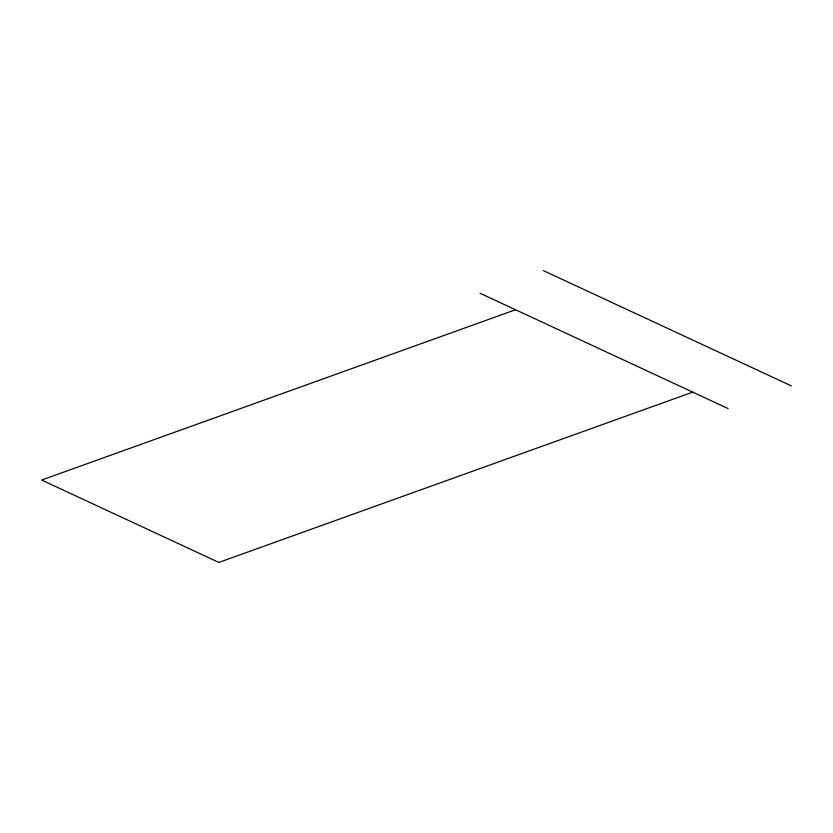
<?xml version="1.0" encoding="UTF-8"?>
<svg xmlns="http://www.w3.org/2000/svg" width="833" height="833" viewBox="0 0 833 833"><rect width="100%" height="100%" fill="white"/><g stroke="black" fill="none" stroke-linecap="round" stroke-linejoin="round"><path stroke-width="1.25" d="M515.533 309.751L41.65 480.047L218.85 562.431L692.723 392.135M543.272 270.569L791.35 385.898M480.089 293.268L728.167 408.607"/></g></svg>
